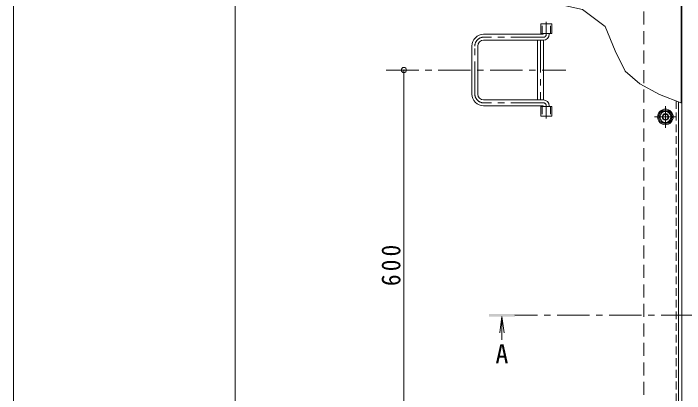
# Model space of a CAD drawing. Units: millimetres at full size, sheet at 1:10; details may follow other scales. Extents: x -2620 to 2676, y -1962 to 1874.
# Drawn here: x -1475 to -441, y 546 to 1131 of the extents above; entities that cross this region are included whole.
import ezdxf
from ezdxf.enums import TextEntityAlignment as Align

# ---------------------------------------------------------------- set-up
doc = ezdxf.new("R2010")
doc.units = ezdxf.units.MM
doc.header["$LTSCALE"] = 10
doc.header["$PDMODE"] = 32
doc.header["$PDSIZE"] = 8
for name, pattern in [('CHAIN1', [8, 5, -1, 1, -1]), ('DASHED1', [1.8, 1.2, -0.6]), ('DASHED2', [3, 2, -1])]:
    doc.linetypes.add(name, pattern=pattern)
for name, color, linetype, lineweight in [('0-1_躯体', 2, 'DASHED2', 9), ('0-2_仕上', 3, 'Continuous', 9), ('0-3_建具', 2, 'Continuous', 9), ('0-5_寸法', 7, 'Continuous', 9), ('0-6_ハッチ', 6, 'Continuous', 9), ('0-7', 2, 'Continuous', 9), ('0-A', 3, 'DASHED1', 9), ('0-C', 2, 'Continuous', 9), ('0-F', 7, 'Continuous', 9)]:
    doc.layers.add(name, color=color, linetype=linetype, lineweight=lineweight)
doc.styles.add('ＭＳ ゴシック', font='')
doc.styles.get('ＭＳ ゴシック').set_extended_font_data('MS Gothic')

msp = doc.modelspace()

# ---------------------------------------------------------------- linework, layer by layer
at = {"layer": '0-1_躯体'}
msp.add_line((-503.98, 93.65), (-503.98, 1393.65), dxfattribs=at)
at = {"layer": '0-2_仕上'}
for p, q in [((-1133.23, 1488.65), (-1133.23, -1.35)), ((-445.98, 1488.65), (-445.98, 993.1))]:
    msp.add_line(p, q, dxfattribs=at)
at = {"layer": '0-2_仕上', "color": 4}
for q in [(-725.56, 639.39), (-722.3, 628.57), (-719.03, 639.39)]:
    msp.add_line((-722.3, 664.18), q, dxfattribs=at)
at = {"layer": '0-2_仕上', "color": 4, "linetype": 'CHAIN1'}
msp.add_line((-187.28, 666.18), (-702.3, 666.18), dxfattribs=at)
at = {"layer": '0-2_仕上'}
msp.add_lwpolyline([(-1133.23, -1.35), (-1474.73, -1.35), (-1474.73, 1488.65)], dxfattribs=at)
at = {"layer": '0-2_仕上', "color": 4}
msp.add_solid([(-742.3, 664.18), (-742.3, 668.18), (-702.3, 664.18), (-702.3, 668.18)], dxfattribs=at)
at = {"layer": '0-3_建具'}
msp.add_line((-444.98, -2.35), (-444.98, 1489.65), dxfattribs=at)
at = {"layer": '0-5_寸法'}
msp.add_lwpolyline([(-444.98, 992.71), (-479.52, 1006.09), (-509.76, 1022.51), (-532.32, 1041.75), (-547.68, 1073.2), (-563.49, 1110.66), (-598.46, 1136.88), (-628.42, 1143.54)], dxfattribs=at)
at = {"layer": '0-6_ハッチ', "linetype": 'CHAIN1'}
for p, q in [((-653.98, 1098.65), (-653.98, 1118.01)), ((-658.48, 1094.15), (-750.48, 1094.15)), ((-763.98, 1006.65), (-763.98, 1080.65)), ((-900.5, 1043.65), (-623.99, 1043.65)), ((-658.48, 993.15), (-750.48, 993.15)), ((-653.98, 988.65), (-653.98, 969.04))]:
    msp.add_line(p, q, dxfattribs=at)
at = {"layer": '0-6_ハッチ', "color": 5, "lineweight": 5}
for p, q in [((-662.63, 1114.65), (-645.33, 1114.65)), ((-662.63, 1099.65), (-662.63, 1114.65)), ((-645.33, 1099.65), (-645.33, 1114.65)), ((-662.63, 1099.65), (-645.33, 1099.65)), ((-662.63, 987.65), (-645.33, 987.65)), ((-662.63, 987.65), (-662.63, 972.65)), ((-645.33, 987.65), (-645.33, 972.65)), ((-662.63, 972.65), (-645.33, 972.65))]:
    msp.add_line(p, q, dxfattribs=at)
at = {"layer": '0-6_ハッチ', "color": 5, "linetype": 'DASHED1', "lineweight": 5}
for p, q in [((-660.33, 1099.65), (-660.33, 1114.65)), ((-647.63, 1099.65), (-647.63, 1114.65)), ((-660.33, 987.65), (-660.33, 972.65)), ((-647.63, 987.65), (-647.63, 972.65))]:
    msp.add_line(p, q, dxfattribs=at)
at = {"layer": '0-6_ハッチ'}
for p, q in [((-659.48, 1098.65), (-750.48, 1098.65)), ((-649.48, 1098.65), (-649.48, 1099.65)), ((-658.48, 1089.65), (-750.48, 1089.65)), ((-768.48, 1006.65), (-768.48, 1080.65)), ((-759.48, 1080.65), (-759.48, 1006.65)), ((-658.48, 997.65), (-750.48, 997.65)), ((-659.48, 988.65), (-750.48, 988.65)), ((-649.48, 988.65), (-649.48, 987.65))]:
    msp.add_line(p, q, dxfattribs=at)
msp.add_circle((-470.48, 971.48), 10.5, dxfattribs=at)
for centre, radius, start, end in [((-750.48, 1080.65), 18, 90, 180), ((-659.48, 1099.65), 1, 270, 0), ((-658.48, 1098.65), 9, 270, 0), ((-750.48, 1080.65), 9, 90, 180), ((-750.48, 1006.65), 18, 180, 270), ((-750.48, 1006.65), 9, 180, 270), ((-658.48, 988.65), 9, 0, 90), ((-659.48, 987.65), 1, 0, 90)]:
    msp.add_arc(centre, radius, start, end, dxfattribs=at)
at = {"layer": '0-6_ハッチ', "linetype": 'CHAIN1'}
for centre, radius, start, end in [((-658.48, 1098.65), 4.5, 270, 0), ((-750.48, 1080.65), 13.5, 90, 180), ((-750.48, 1006.65), 13.5, 180, 270), ((-658.48, 988.65), 4.5, 0, 90)]:
    msp.add_arc(centre, radius, start, end, dxfattribs=at)
at = {"layer": '0-7', "linetype": 'CHAIN1'}
for p, q in [((-470.48, 954.91), (-470.48, 988.05)), ((-487.05, 971.48), (-453.91, 971.48))]:
    msp.add_line(p, q, dxfattribs=at)
at = {"layer": '0-7'}
msp.add_lwpolyline([(-475.39, 979.98), (-480.29, 971.48), (-475.39, 962.98), (-465.57, 962.98), (-460.66, 971.48), (-465.57, 979.98)], close=True, dxfattribs=at)
at = {"layer": '0-7', "color": 134, "lineweight": 5}
msp.add_circle((-470.48, 971.48), 12, dxfattribs=at)
at = {"layer": '0-7'}
msp.add_circle((-470.48, 971.48), 8.5, dxfattribs=at)
at = {"layer": '0-7', "color": 5, "lineweight": 5}
for radius in [5, 4.19]:
    msp.add_circle((-470.48, 971.48), radius, dxfattribs=at)
at = {"layer": '0-A'}
msp.add_line((-453.68, 996.08), (-453.68, 43.35), dxfattribs=at)
at = {"layer": '0-A', "linetype": 'Continuous'}
msp.add_line((-450.48, 40.15), (-450.48, 994.84), dxfattribs=at)
at = {"layer": '0-C', "color": 4}
for p, q in [((-667.48, 1089.65), (-667.48, 997.65)), ((-658.48, 1089.65), (-658.48, 997.65))]:
    msp.add_line(p, q, dxfattribs=at)
at = {"layer": '0-C', "color": 4, "linetype": 'CHAIN1'}
msp.add_line((-662.98, 1089.65), (-662.98, 997.65), dxfattribs=at)
at = {"layer": '0-F'}
msp.add_line((-873.24, 443.65), (-873.24, 1043.65), dxfattribs=at)
msp.add_point((-873.24, 1043.65), dxfattribs=at)

# ---------------------------------------------------------------- texts
at = {"layer": '0-5_寸法', "color": 2, "style": 'ＭＳ ゴシック'}
msp.add_text('A', height=29.33, dxfattribs=at).set_placement((-732.3, 583.48), align=Align.BOTTOM_LEFT)
at = {"layer": '0-F', "color": 2, "insert": (-878.24, 711.15), "char_height": 29.33, "attachment_point": 7, "rotation": 90, "style": 'ＭＳ ゴシック'}
msp.add_mtext('\\T1.27;\\W0.9;600', dxfattribs=at)

doc.saveas('drawing.dxf')
